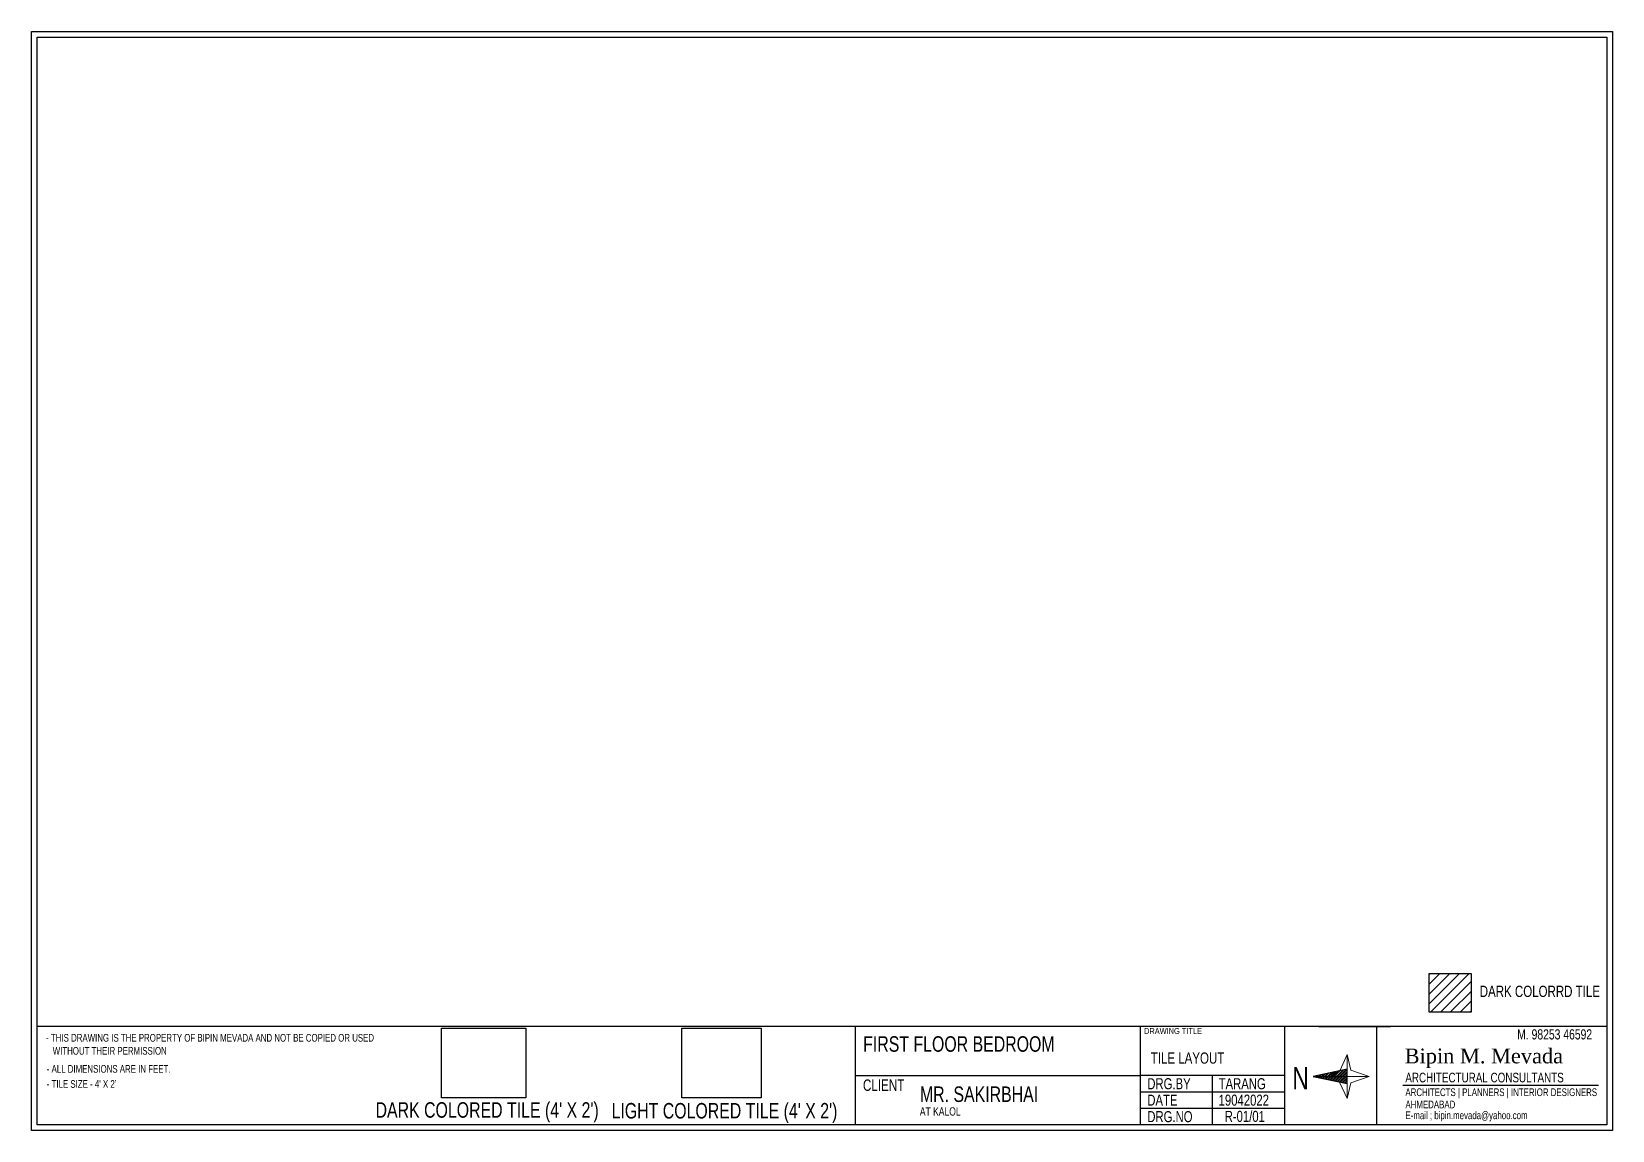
# Paper-space layout 'TILE LAYOUT 2' of a CAD drawing. Header units: inches, sheet in millimetres. Extents: x 0 to 285, y 0 to 198.
import ezdxf

# ---------------------------------------------------------------- set-up
doc = ezdxf.new("R2010")
doc.units = ezdxf.units.IN
doc.header["$LTSCALE"] = 3
doc.header["$MEASUREMENT"] = 0
for name, color, linetype, lineweight in [('line', 251, 'Continuous', 25), ('tex', 7, 'Continuous', 20), ('wall', 7, 'Continuous', 30)]:
    doc.layers.add(name, color=color, linetype=linetype, lineweight=lineweight)
doc.styles.add('style1', font='swisscl.ttf', dxfattribs={"height": 4})
doc.styles.add('style3', font='swisscl.ttf', dxfattribs={"height": 2})
doc.styles.add('style6', font='times.ttf', dxfattribs={"height": 6})
picture_1 = doc.add_image_def('image3.jpeg', size_in_pixel=(626, 549))
picture_2 = doc.add_image_def('image4.jpeg', size_in_pixel=(622, 511))

psp = doc.layouts.new('TILE LAYOUT 2')

# ---------------------------------------------------------------- hatches: boundary and pattern name
at = {"layer": 'wall', "linetype": 'ByBlock', "lineweight": 25, "ltscale": 3, "transparency": 33554559}
h = psp.add_hatch(dxfattribs=at)
h.set_pattern_fill('ANSI31', color=256, scale=10)
h.set_pattern_definition([(45, (5.5239, -0.9048), (-0.8838835, 0.8838835), [])])
h.paths.add_polyline_path([(259.57, 28.21), (251.89, 28.21), (251.89, 21.35), (259.57, 21.35)])
at = {"layer": 'wall', "linetype": 'ByBlock', "lineweight": 25, "ltscale": 3}
h = psp.add_hatch(dxfattribs=at)
h.set_pattern_fill('ANSI32', color=256)
h.set_pattern_definition([(45, (0.10987, 0), (-0.26516504, 0.26516504), []), (45, (0.28665, 0), (-0.26516504, 0.26516504), [])])
h.paths.add_polyline_path([(237.17, 11), (231.08, 9.7), (237.17, 9.7)])
h.paths.add_polyline_path([(237.17, 9.7), (231.08, 9.7), (237.17, 8.45)])

# ---------------------------------------------------------------- linework, layer by layer
for p, q in [((225.86, 9.86), (199.86, 9.86)), ((212.86, 9.86), (212.86, 1)), ((225.86, 6.89), (199.86, 6.89)), ((225.86, 3.93), (199.86, 3.93))]:
    psp.add_line(p, q)
for points in [[(0, 0), (0, 198), (285, 198), (285, 0)], [(1, 1), (1, 197), (284, 197), (284, 1)]]:
    psp.add_lwpolyline(points, close=True)
for points in [[(284, 18.72), (1, 18.72)], [(148.5, 18.72), (148.5, 1)], [(199.86, 18.72), (199.86, 1)], [(225.86, 18.72), (225.86, 1)], [(232.07, 18.72), (244.99, 18.72), (244.99, 18.72)], [(242.5, 18.72), (242.5, 1)], [(148.5, 9.86), (199.86, 9.86)]]:
    psp.add_lwpolyline(points)
at = {"layer": 'line', "ltscale": 4}
psp.add_line((247.2, 8.17), (282.47, 8.17), dxfattribs=at)
at = {"layer": 'tex', "ltscale": 5}
for p, q in [((235.95, 10.87), (237.17, 13.67)), ((237.17, 13.67), (237.85, 10.84)), ((237.17, 5.74), (237.17, 13.67)), ((237.17, 5.74), (235.86, 8.59)), ((237.17, 9.7), (241.13, 9.7)), ((237.17, 5.74), (237.86, 8.59)), ((237.85, 10.84), (241.13, 9.7)), ((241.13, 9.7), (237.86, 8.59))]:
    psp.add_line(p, q, dxfattribs=at)
at = {"layer": 'wall', "ltscale": 5}
for p, q in [((237.17, 11), (231.08, 9.7)), ((231.08, 9.7), (237.17, 8.45)), ((231.08, 9.7), (237.17, 9.7))]:
    psp.add_line(p, q, dxfattribs=at)
at = {"layer": 'wall', "color": 0, "linetype": 'ByBlock', "lineweight": 25, "ltscale": 3}
psp.add_lwpolyline([(251.89, 21.35), (259.57, 21.35), (259.57, 28.21), (251.89, 28.21)], close=True, dxfattribs=at)

# ---------------------------------------------------------------- texts
at = {"layer": 'tex', "style": 'style3'}
for s, height, p in [('DARK COLORRD TILE', 2.024, (261.09, 24.04)), ('- THIS DRAWING IS THE PROPERTY OF BIPIN MEVADA AND NOT BE COPIED OR USED ', 1.384, (2.62, 15.99)), ('DRAWING TITLE', 1.0645, (200.57, 17.37)), ('M. 98253 46592', 1.8226, (267.84, 16.39)), ('   WITHOUT THEIR PERMISSION', 1.384, (2.62, 13.64)), ('FIRST FLOOR BEDROOM ', 2.7931, (149.92, 14.17)), ('- ALL DIMENSIONS ARE IN FEET.', 1.384, (2.73, 10.39)), ('TILE LAYOUT', 2.024, (201.77, 12.02)), ("- TILE SIZE - 4' X 2'", 1.384, (2.73, 7.67)), ('CLIENT', 2.052, (149.88, 7.12)), ('ARCHITECTURAL CONSULTANTS', 1.73, (247.67, 8.65)), (' MR. SAKIRBHAI  ', 2.7931, (159.36, 5.12)), ('ARCHITECTS | PLANNERS | INTERIOR DESIGNERS', 1.384, (247.69, 6.18)), ("DARK COLORED TILE (4' X 2')", 2.7931, (62.01, 2.28)), ("LIGHT COLORED TILE (4' X 2')", 2.7931, (104.56, 2.14)), ('AT KALOL', 1.5, (160.14, 2.66)), ('AHMEDABAD', 1.384, (247.69, 3.97)), ('E-mail ; bipin.mevada@yahoo.com', 1.384, (247.69, 2.02))]:
    psp.add_text(s, height=height, dxfattribs=at).set_placement(p)
at = {"layer": 'tex', "ltscale": 5, "style": 'style6'}
psp.add_text('Bipin M. Mevada', height=2.6697, dxfattribs=at).set_placement((247.55, 12.08))
at = {"layer": 'wall', "ltscale": 5, "style": 'style1'}
for s, height, p in [('N', 4, (227.31, 7.41)), ('DRG.BY', 1.989, (201.15, 7.41)), ('TARANG', 1.989, (214.01, 7.41)), ('DATE', 1.989, (201.15, 4.45)), ('19042022', 1.989, (214.01, 4.45)), ('DRG.NO', 1.989, (201.15, 1.48)), ('R-01/01', 1.989, (215.1, 1.53))]:
    psp.add_text(s, height=height, dxfattribs=at).set_placement(p)

# ---------------------------------------------------------------- pictures from other files: only their frames are drawn
at = {"layer": 'wall', "color": 0, "linetype": 'ByBlock', "lineweight": 25, "ltscale": 3}
image = psp.add_image(picture_2, insert=(73.88, 5.88), size_in_units=(15.24, 12.52), dxfattribs=at)
image.dxf.flags = 7
image = psp.add_image(picture_1, insert=(117.25, 5.88), size_in_units=(14.28, 12.52), dxfattribs=at)
image.dxf.flags = 7

# ---------------------------------------------------------------- viewports
psp.add_viewport(center=(142.5, 107.86), size=(283, 178.2841), view_center_point=(6795.46, 20152.86), view_height=389.9104, dxfattribs=at)

doc.saveas('drawing.dxf')
